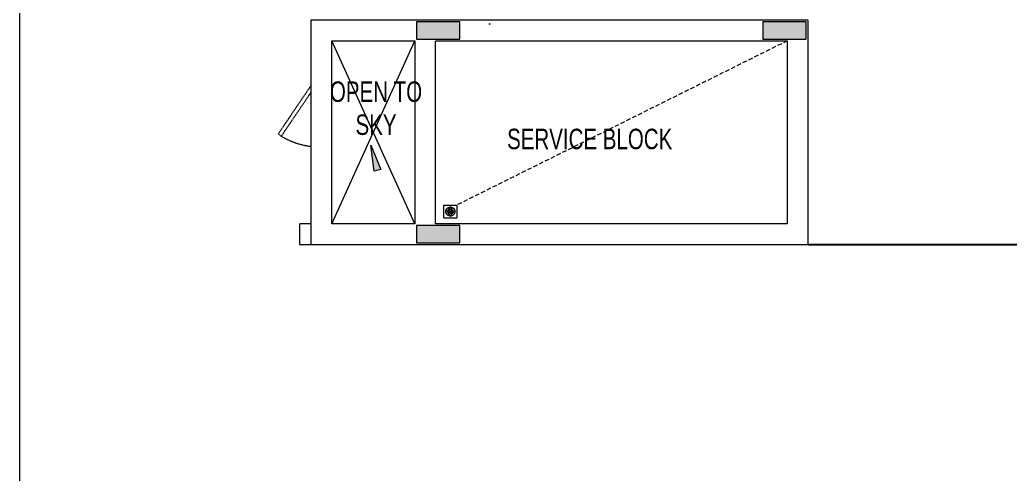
# Model space of a CAD drawing. Header units: millimetres. Extents: x -18512 to 101824, y -95768 to 52898.
# Drawn here: x 44100 to 55536, y -69401 to -64158 of the extents above; entities that cross this region are included whole.
import ezdxf

# ---------------------------------------------------------------- set-up
doc = ezdxf.new("R2010")
doc.units = ezdxf.units.MM
doc.header["$LTSCALE"] = 25
doc.linetypes.add('Dash 2mm', pattern=[3, 2, -1])
doc.linetypes.add('HIDDEN', pattern=[0.375, 0.25, -0.125])
doc.layers.get('Defpoints').update_dxf_attribs({"lineweight": 0})
for name, color, linetype, lineweight in [('_FW_WALL_EXISTING', 150, 'Continuous', 25), ('A-DETL', 7, 'Continuous', 5), ('A-DETL-MBND', 5, 'HIDDEN', 9), ('A-DOOR', 31, 'Continuous', 18), ('G-ANNO-TEXT', 231, 'Continuous', 9), ('P-SANR-FIXT', 252, 'Continuous', 9), ('S-COLS', 6, 'Continuous', 9)]:
    doc.layers.add(name, color=color, linetype=linetype, lineweight=lineweight)
doc.styles.add('Arial Narrow_1', font='fi_9001f.ttf', dxfattribs={"width": 0.75, "height": 235.987842})

# ---------------------------------------------------------------- blocks, each defined once
blk = doc.blocks.new('C Naga_Louver Door-GAZ2 - NAGA- Roof Access Door _AD05_ 2-9278700-FIRST FLOOR PLAN_')
at = {"layer": 'A-DETL-MBND'}
for p, q in [((-413, 170), (145, 548)), ((170, 511), (-334, 170)), ((145, 548), (170, 511))]:
    blk.add_line(p, q, dxfattribs=at)
blk.add_arc((-600, 50), 900, 7.731, 30.924, dxfattribs=at)
blk = doc.blocks.new('Floor_Drain_3468 - Floor Drain-V15-FIRST FLOOR PLAN_')
at = {"layer": 'A-DETL-MBND'}
for p, q in [((75, 75), (-75, 75)), ((-75, 75), (-75, -75)), ((75, -75), (75, 75)), ((-75, -75), (75, -75))]:
    blk.add_line(p, q, dxfattribs=at)
for centre, radius, start, end in [((0, 0), 52.8, 0, 180), ((0, 0), 52.8, 180, 0), ((0, 0), 50.8, 360, 180), ((0, 0), 50.8, 180, 360), ((-38, 0), 3.17, 0, 180), ((-38, 0), 3.17, 180, 0), ((-28, 12), 3.17, 0, 180), ((-28, 12), 3.17, 180, 0), ((-19, 0), 3.17, 0, 180), ((-19, 0), 3.17, 180, 0), ((-19, 25), 3.17, 0, 180), ((-19, 25), 3.17, 180, 0), ((-9, 37), 3.17, 0, 180), ((-9, 37), 3.17, 180, 0), ((-10, 12), 3.17, 0, 180), ((-10, 12), 3.17, 180, 0), ((0, 25), 3.17, 0, 180), ((0, 25), 3.17, 180, 0), ((0, 0), 3.17, 0, 180), ((0, 0), 3.17, 180, 0), ((11, 12), 3.17, 0, 180), ((11, 12), 3.17, 180, 0), ((11, 38), 3.17, 0, 180), ((11, 38), 3.17, 180, 0), ((18, 24), 3.17, 0, 180), ((18, 24), 3.17, 180, 0), ((20, 0), 3.17, 0, 180), ((20, 0), 3.17, 180, 0), ((29, 12), 3.17, 0, 180), ((29, 12), 3.17, 180, 0), ((38, 0), 3.17, 0, 180), ((38, 0), 3.17, 180, 0), ((-28, -12), 3.17, 0, 180), ((-28, -12), 3.17, 180, 0), ((-19, -25), 3.17, 0, 180), ((-19, -25), 3.17, 180, 0), ((-10, -12), 3.17, 0, 180), ((-10, -12), 3.17, 180, 0), ((-9, -37), 3.17, 0, 180), ((-9, -37), 3.17, 180, 0), ((0, -25), 3.17, 0, 180), ((0, -25), 3.17, 180, 0), ((11, -12), 3.17, 0, 180), ((11, -12), 3.17, 180, 0), ((11, -38), 3.17, 0, 180), ((11, -38), 3.17, 180, 0), ((18, -24), 3.17, 0, 180), ((18, -24), 3.17, 180, 0), ((29, -12), 3.17, 0, 180), ((29, -12), 3.17, 180, 0)]:
    blk.add_arc(centre, radius, start, end, dxfattribs=at)
blk = doc.blocks.new('Concrete-Rectangular-Column1 - 20x50 2-9444209-FIRST FLOOR PLAN_')
at = {"layer": 'A-DETL-MBND'}
blk.add_hatch(color=8, dxfattribs=at).paths.add_polyline_path([(100, 250), (-100, 250), (-100, -250), (100, -250)], flags=0)
for p, q in [((-100, 250), (100, 250)), ((-100, -250), (-100, 250)), ((100, 250), (100, -250)), ((100, -250), (-100, -250))]:
    blk.add_line(p, q, dxfattribs=at)

msp = doc.modelspace()

# ---------------------------------------------------------------- hatches: boundary and pattern name
at = {"layer": 'G-ANNO-TEXT'}
msp.add_hatch(color=1, dxfattribs=at).paths.add_polyline_path([(48154.6, -65603.5), (48267.2, -65884.4), (48190.7, -65904)], flags=0)

# ---------------------------------------------------------------- linework, layer by layer
at = {"layer": '_FW_WALL_EXISTING'}
msp.add_line((53201.4, -66750.4), (82927.7, -66750.4), dxfattribs=at)
at = {"layer": 'A-DETL', "color": 1, "linetype": 'Dash 2mm', "lineweight": 18}
for p, q in [((49516.4, -64202.4), (49536.4, -64202.4)), ((52961.4, -64400.4), (49146.4, -66295.4))]:
    msp.add_line(p, q, dxfattribs=at)
at = {"layer": 'A-DETL', "color": 1}
for p, q in [((47701.4, -66510.4), (48661.4, -64400.4)), ((48661.4, -66510.4), (47701.4, -64400.4))]:
    msp.add_line(p, q, dxfattribs=at)
at = {"layer": 'A-DETL-MBND', "color": 1}
for p, q in [((53201.4, -64160.4), (47461.4, -64160.4)), ((47461.4, -64160.4), (47461.4, -66750.4)), ((53201.4, -66750.4), (53201.4, -64160.4)), ((47701.4, -66510.4), (47701.4, -64400.4)), ((47701.4, -64400.4), (48661.4, -64400.4)), ((48661.4, -64400.4), (48661.4, -66510.4)), ((48901.4, -64400.4), (52961.4, -64400.4)), ((48901.4, -66510.4), (48901.4, -64400.4)), ((52961.4, -64400.4), (52961.4, -66510.4)), ((47331.4, -66510.4), (47331.4, -66750.4)), ((47461.4, -66510.4), (47331.4, -66510.4)), ((48661.4, -66510.4), (47701.4, -66510.4)), ((52961.4, -66510.4), (48901.4, -66510.4))]:
    msp.add_line(p, q, dxfattribs=at)
at = {"layer": 'A-DOOR'}
msp.add_line((47331.4, -66750.4), (53201.4, -66750.4), dxfattribs=at)
at = {"layer": 'Defpoints', "color": 6}
msp.add_lwpolyline([(44100.1, -44068.3), (88200.1, -44068.3), (88200.1, -69918.3), (44100.1, -69918.3)], close=True, dxfattribs=at)
at = {"layer": 'G-ANNO-TEXT', "color": 1}
for p, q in [((48154.6, -65603.5), (48267.2, -65884.4)), ((48190.7, -65904), (48154.6, -65603.5)), ((48267.2, -65884.4), (48190.7, -65904))]:
    msp.add_line(p, q, dxfattribs=at)

# ---------------------------------------------------------------- block references
at = {"layer": 'A-DOOR', "color": 1, "extrusion": (0, 0, -1), "zscale": -1, "rotation": 270}
msp.add_blockref('C Naga_Louver Door-GAZ2 - NAGA- Roof Access Door _AD05_ 2-9278700-FIRST FLOOR PLAN_', (-47631.4, -65330.4), dxfattribs=at)
at = {"layer": 'P-SANR-FIXT', "color": 1, "extrusion": (0, 0, -1), "zscale": -1, "rotation": 180}
msp.add_blockref('Floor_Drain_3468 - Floor Drain-V15-FIRST FLOOR PLAN_', (-49071.4, -66370.4), dxfattribs=at)
at = {"layer": 'S-COLS', "color": 1, "extrusion": (0, 0, -1), "zscale": -1, "rotation": 90.00000000000004}
for p in [(-48931.4, -64280.4), (-52931.4, -64280.4), (-48931.4, -66630.4)]:
    msp.add_blockref('Concrete-Rectangular-Column1 - 20x50 2-9444209-FIRST FLOOR PLAN_', p, dxfattribs=at)

# ---------------------------------------------------------------- texts
at = {"layer": 'G-ANNO-TEXT', "color": 1, "line_spacing_factor": 0.968573, "style": 'Arial Narrow_1'}
for s, insert, char_height, width, attachment_point in [('OPEN TO\\PSKY', (48213.2, -65489.5), 235.99, 1065.6, 8), (' SERVICE BLOCK', (49660.9, -65654.1), 235.988, 3317.76, 7)]:
    msp.add_mtext(s, dxfattribs=dict(at, insert=insert, char_height=char_height, width=width, attachment_point=attachment_point))

doc.saveas('drawing.dxf')
